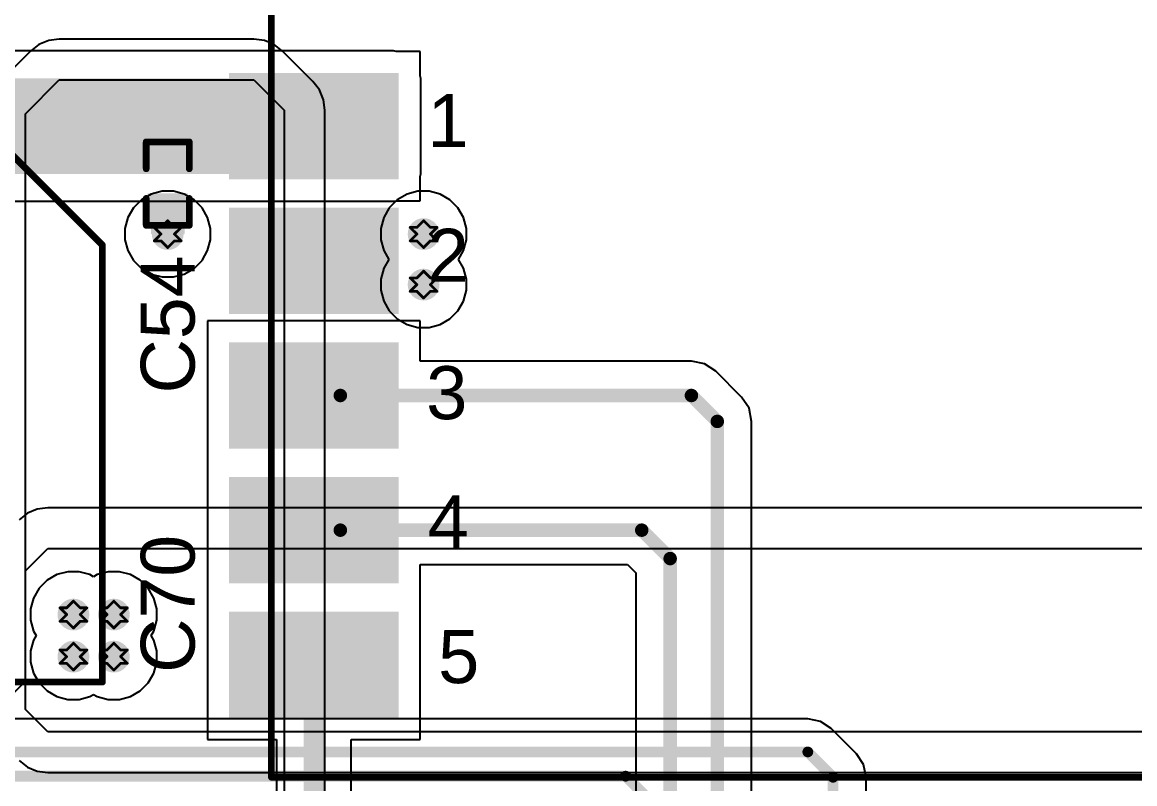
# Model space of a CAD drawing. Header units: inches. Extents: x -3 to 5437, y -3 to 5435.
# Drawn here: x 152.83 to 173.81, y 82.66 to 97.02 of the extents above; entities that cross this region are included whole.
import ezdxf

# ---------------------------------------------------------------- set-up
doc = ezdxf.new("R2010")
doc.units = ezdxf.units.IN
for name, color, linetype in [('Bottom Layer', 5, 'Continuous'), ('Bottom Solder', 6, 'Continuous'), ('Drill Drawing', 1, 'Continuous'), ('GND', 16, 'Continuous'), ('PWR', 76, 'Continuous'), ('Top Layer', 1, 'Continuous'), ('Top Overlay', 2, 'Continuous'), ('Top Paste', 8, 'Continuous'), ('Top Solder', 216, 'Continuous'), ('Via Holes', 16, 'Continuous')]:
    doc.layers.add(name, color=color, linetype=linetype)
doc.styles.add('Arial', font='', dxfattribs={"height": 0.2})
doc.styles.get('Arial').set_extended_font_data('Arial')

# ---------------------------------------------------------------- blocks, each defined once
blk = doc.blocks.new('HC_12_M______SMD_2')
at = {"layer": 'Top Layer'}
for points in [[(-14.873, 6.906), (-11.873, 6.906), (-11.873, 5.106), (-14.873, 5.106)], [(-14.873, 4.366), (-11.873, 4.366), (-11.873, 2.566), (-14.873, 2.566)], [(-14.873, 1.826), (-11.873, 1.826), (-11.873, 0.026), (-14.873, 0.026)], [(-14.873, -0.714), (-11.873, -0.714), (-11.873, -2.514), (-14.873, -2.514)], [(-14.873, -3.254), (-11.873, -3.254), (-11.873, -5.054), (-14.873, -5.054)]]:
    blk.add_hatch(color=1, dxfattribs=at).paths.add_polyline_path(points)
at = {"layer": 'Top Paste'}
for points in [[(-14.873, 6.906), (-11.873, 6.906), (-11.873, 5.106), (-14.873, 5.106)], [(-14.873, 4.366), (-11.873, 4.366), (-11.873, 2.566), (-14.873, 2.566)], [(-14.873, 1.826), (-11.873, 1.826), (-11.873, 0.026), (-14.873, 0.026)], [(-14.873, -0.714), (-11.873, -0.714), (-11.873, -2.514), (-14.873, -2.514)], [(-14.873, -3.254), (-11.873, -3.254), (-11.873, -5.054), (-14.873, -5.054)]]:
    blk.add_hatch(color=8, dxfattribs=at).paths.add_polyline_path(points)
at = {"layer": 'Top Solder'}
for points in [[(-14.975, 7.008), (-11.772, 7.008), (-11.772, 5.005), (-14.975, 5.005)], [(-14.975, 4.468), (-11.772, 4.468), (-11.772, 2.465), (-14.975, 2.465)], [(-14.975, 1.928), (-11.772, 1.928), (-11.772, -0.075), (-14.975, -0.075)], [(-14.975, -0.612), (-11.772, -0.612), (-11.772, -2.615), (-14.975, -2.615)], [(-14.975, -3.152), (-11.772, -3.152), (-11.772, -5.155), (-14.975, -5.155)]]:
    blk.add_hatch(color=216, dxfattribs=at).paths.add_polyline_path(points)
at = {"layer": 'Top Overlay'}
for points in [[(-14.173, -6.274, 0.127, 0.127, 0), (-14.173, 8.126, 0.127, 0.127, 0)], [(-14.173, -6.274, 0.127, 0.127, 0), (13.627, -6.274, 0.127, 0.127, 0)]]:
    blk.add_lwpolyline(points, format="xyseb", dxfattribs=at)
blk.add_lwpolyline([(-14.205, -6.274, 0.0635, 0.0635, 1), (-14.141, -6.274, 0.0635, 0.0635, 1)], format="xyseb", close=True, dxfattribs=at)
blk.add_lwpolyline([(-14.205, -6.274, 0.0635, 0.0635, 1), (-14.141, -6.274, 0.0635, 0.0635, 1)], format="xyseb", close=True, dxfattribs=at)
at = {"layer": 'Top Overlay', "style": 'Arial'}
for s, p in [('1', (-11.23, 5.61)), ('2', (-11.23, 3.07)), ('3', (-11.255, 0.479)), ('4', (-11.23, -1.959)), ('5', (-11.03, -4.499))]:
    blk.add_text(s, height=1, rotation=360, dxfattribs=at).set_placement(p)
blk = doc.blocks.new('UUD1A102MNL1GS_278')
at = {"layer": 'Top Layer'}
for points in [[(-6.235, 1.06), (-2.245, 1.06), (-2.245, -1.06), (-6.235, -1.06)], [(2.245, 1.06), (6.235, 1.06), (6.235, -1.06), (2.245, -1.06)]]:
    blk.add_hatch(color=1, dxfattribs=at).paths.add_polyline_path(points)
at = {"layer": 'Top Paste'}
for points in [[(-6.235, 1.06), (-2.245, 1.06), (-2.245, -1.06), (-6.235, -1.06)], [(2.245, 1.06), (6.235, 1.06), (6.235, -1.06), (2.245, -1.06)]]:
    blk.add_hatch(color=8, dxfattribs=at).paths.add_polyline_path(points)
at = {"layer": 'Top Solder'}
for points in [[(-6.337, 1.162), (-2.143, 1.162), (-2.143, -1.162), (-6.337, -1.162)], [(2.143, 1.162), (6.337, 1.162), (6.337, -1.162), (2.143, -1.162)]]:
    blk.add_hatch(color=216, dxfattribs=at).paths.add_polyline_path(points)
at = {"layer": 'Top Overlay'}
for points in [[(-5.15, 3.09, 0.127, 0.127, 0), (-3.09, 5.15, 0.127, 0.127, 0)], [(5.15, 5.15, 0.127, 0.127, 0), (-3.09, 5.15, 0.127, 0.127, 0)], [(5.15, 1.374, 0.127, 0.127, 0), (5.15, 5.15, 0.127, 0.127, 0)], [(-5.15, 1.374, 0.127, 0.127, 0), (-5.15, 3.09, 0.127, 0.127, 0)], [(-5.747, 1.805, 0.127, 0.127, 0), (-5.747, 2.155, 0.127, 0.127, 0)], [(-5.397, 1.805, 0.127, 0.127, 0), (-6.097, 1.805, 0.127, 0.127, 0)], [(-5.747, 1.505, 0.127, 0.127, 0), (-5.747, 1.805, 0.127, 0.127, 0)], [(-5.15, -3.09, 0.127, 0.127, 0), (-5.15, -1.374, 0.127, 0.127, 0)], [(5.15, -5.15, 0.127, 0.127, 0), (5.15, -1.374, 0.127, 0.127, 0)], [(-3.09, -5.15, 0.127, 0.127, 0), (-5.15, -3.09, 0.127, 0.127, 0)], [(5.15, -5.15, 0.127, 0.127, 0), (-3.09, -5.15, 0.127, 0.127, 0)]]:
    blk.add_lwpolyline(points, format="xyseb", dxfattribs=at)
for points in [[(-3.122, 5.15, 0.0635, 0.0635, 1), (-3.058, 5.15, 0.0635, 0.0635, 1)], [(-3.122, 5.15, 0.0635, 0.0635, 1), (-3.058, 5.15, 0.0635, 0.0635, 1)], [(5.118, 5.15, 0.0635, 0.0635, 1), (5.182, 5.15, 0.0635, 0.0635, 1)], [(5.118, 5.15, 0.0635, 0.0635, 1), (5.182, 5.15, 0.0635, 0.0635, 1)], [(-5.182, 3.09, 0.0635, 0.0635, 1), (-5.118, 3.09, 0.0635, 0.0635, 1)], [(-5.182, 3.09, 0.0635, 0.0635, 1), (-5.118, 3.09, 0.0635, 0.0635, 1)], [(-5.778, 2.155, 0.0635, 0.0635, 1), (-5.715, 2.155, 0.0635, 0.0635, 1)], [(-6.128, 1.805, 0.0635, 0.0635, 1), (-6.065, 1.805, 0.0635, 0.0635, 1)], [(-5.778, 1.805, 0.0635, 0.0635, 1), (-5.715, 1.805, 0.0635, 0.0635, 1)], [(-5.778, 1.805, 0.0635, 0.0635, 1), (-5.715, 1.805, 0.0635, 0.0635, 1)], [(-5.428, 1.805, 0.0635, 0.0635, 1), (-5.365, 1.805, 0.0635, 0.0635, 1)], [(-5.778, 1.505, 0.0635, 0.0635, 1), (-5.715, 1.505, 0.0635, 0.0635, 1)], [(-5.182, 1.374, 0.0635, 0.0635, 1), (-5.118, 1.374, 0.0635, 0.0635, 1)], [(5.118, 1.374, 0.0635, 0.0635, 1), (5.182, 1.374, 0.0635, 0.0635, 1)], [(-5.182, -1.374, 0.0635, 0.0635, 1), (-5.118, -1.374, 0.0635, 0.0635, 1)], [(5.118, -1.374, 0.0635, 0.0635, 1), (5.182, -1.374, 0.0635, 0.0635, 1)], [(-5.182, -3.09, 0.0635, 0.0635, 1), (-5.118, -3.09, 0.0635, 0.0635, 1)], [(-5.182, -3.09, 0.0635, 0.0635, 1), (-5.118, -3.09, 0.0635, 0.0635, 1)], [(-3.122, -5.15, 0.0635, 0.0635, 1), (-3.058, -5.15, 0.0635, 0.0635, 1)], [(-3.122, -5.15, 0.0635, 0.0635, 1), (-3.058, -5.15, 0.0635, 0.0635, 1)], [(5.118, -5.15, 0.0635, 0.0635, 1), (5.182, -5.15, 0.0635, 0.0635, 1)], [(5.118, -5.15, 0.0635, 0.0635, 1), (5.182, -5.15, 0.0635, 0.0635, 1)]]:
    blk.add_lwpolyline(points, format="xyseb", close=True, dxfattribs=at)
blk = doc.blocks.new('C___0402_464')
at = {"layer": 'Top Layer'}
for points in [[(-0.699, -0.318), (-0.699, 0.317), (-0.241, 0.317), (-0.241, -0.318)], [(0.241, -0.318), (0.241, 0.317), (0.699, 0.317), (0.699, -0.318)]]:
    blk.add_hatch(color=1, dxfattribs=at).paths.add_polyline_path(points)
at = {"layer": 'Top Paste'}
for points in [[(-0.699, -0.318), (-0.699, 0.317), (-0.241, 0.317), (-0.241, -0.318)], [(0.241, -0.318), (0.241, 0.317), (0.699, 0.317), (0.699, -0.318)]]:
    blk.add_hatch(color=8, dxfattribs=at).paths.add_polyline_path(points)
at = {"layer": 'Top Solder'}
for points in [[(-0.758, -0.377), (-0.758, 0.377), (-0.181, 0.377), (-0.181, -0.377)], [(0.181, -0.377), (0.181, 0.377), (0.758, 0.377), (0.758, -0.377)]]:
    blk.add_hatch(color=216, dxfattribs=at).paths.add_polyline_path(points)
at = {"layer": 'Top Overlay'}
for points in [[(-0.787, -0.406, 0.127, 0.127, 0), (-0.787, 0.406, 0.127, 0.127, 0)], [(-0.279, 0.406, 0.127, 0.127, 0), (-0.787, 0.406, 0.127, 0.127, 0)], [(0.787, 0.406, 0.127, 0.127, 0), (0.279, 0.406, 0.127, 0.127, 0)], [(0.787, -0.406, 0.127, 0.127, 0), (0.787, 0.406, 0.127, 0.127, 0)], [(-0.279, -0.406, 0.127, 0.127, 0), (-0.787, -0.406, 0.127, 0.127, 0)], [(0.787, -0.406, 0.127, 0.127, 0), (0.279, -0.406, 0.127, 0.127, 0)]]:
    blk.add_lwpolyline(points, format="xyseb", dxfattribs=at)
for points in [[(-0.819, 0.406, 0.0635, 0.0635, 1), (-0.756, 0.406, 0.0635, 0.0635, 1)], [(-0.819, 0.406, 0.0635, 0.0635, 1), (-0.756, 0.406, 0.0635, 0.0635, 1)], [(-0.311, 0.406, 0.0635, 0.0635, 1), (-0.248, 0.406, 0.0635, 0.0635, 1)], [(0.248, 0.406, 0.0635, 0.0635, 1), (0.311, 0.406, 0.0635, 0.0635, 1)], [(0.756, 0.406, 0.0635, 0.0635, 1), (0.819, 0.406, 0.0635, 0.0635, 1)], [(0.756, 0.406, 0.0635, 0.0635, 1), (0.819, 0.406, 0.0635, 0.0635, 1)], [(-0.819, -0.406, 0.0635, 0.0635, 1), (-0.756, -0.406, 0.0635, 0.0635, 1)], [(-0.819, -0.406, 0.0635, 0.0635, 1), (-0.756, -0.406, 0.0635, 0.0635, 1)], [(-0.311, -0.406, 0.0635, 0.0635, 1), (-0.248, -0.406, 0.0635, 0.0635, 1)], [(0.248, -0.406, 0.0635, 0.0635, 1), (0.311, -0.406, 0.0635, 0.0635, 1)], [(0.756, -0.406, 0.0635, 0.0635, 1), (0.819, -0.406, 0.0635, 0.0635, 1)], [(0.756, -0.406, 0.0635, 0.0635, 1), (0.819, -0.406, 0.0635, 0.0635, 1)]]:
    blk.add_lwpolyline(points, format="xyseb", close=True, dxfattribs=at)

msp = doc.modelspace()

# ---------------------------------------------------------------- hatches: boundary and pattern name
at = {"layer": 'Bottom Layer'}
h = msp.add_hatch(color=5, dxfattribs=at)
edge = h.paths.add_edge_path()
edge.add_arc((155.575, 93.028), 0.3, 0, 360)
h = msp.add_hatch(color=5, dxfattribs=at)
edge = h.paths.add_edge_path()
edge.add_arc((160.401, 93.028), 0.3, 0, 360)
h = msp.add_hatch(color=5, dxfattribs=at)
edge = h.paths.add_edge_path()
edge.add_arc((160.401, 92.075), 0.3, 0, 360)
h = msp.add_hatch(color=5, dxfattribs=at)
edge = h.paths.add_edge_path()
edge.add_arc((153.797, 85.852), 0.3, 0, 360)
h = msp.add_hatch(color=5, dxfattribs=at)
edge = h.paths.add_edge_path()
edge.add_arc((154.559, 85.852), 0.3, 0, 360)
h = msp.add_hatch(color=5, dxfattribs=at)
edge = h.paths.add_edge_path()
edge.add_arc((153.797, 85.059), 0.3, 0, 360)
h = msp.add_hatch(color=5, dxfattribs=at)
edge = h.paths.add_edge_path()
edge.add_arc((154.559, 85.059), 0.3, 0, 360)
at = {"layer": 'Bottom Solder'}
h = msp.add_hatch(color=6, dxfattribs=at)
edge = h.paths.add_edge_path()
edge.add_arc((153.797, 85.852), 0.15, 0, 360)
h = msp.add_hatch(color=6, dxfattribs=at)
edge = h.paths.add_edge_path()
edge.add_arc((154.559, 85.852), 0.15, 0, 360)
h = msp.add_hatch(color=6, dxfattribs=at)
edge = h.paths.add_edge_path()
edge.add_arc((153.797, 85.059), 0.15, 0, 360)
h = msp.add_hatch(color=6, dxfattribs=at)
edge = h.paths.add_edge_path()
edge.add_arc((154.559, 85.059), 0.15, 0, 360)
at = {"layer": 'GND'}
h = msp.add_hatch(color=16, dxfattribs=at)
edge = h.paths.add_edge_path()
edge.add_arc((155.575, 93.028), 0.3, 0, 360)
h = msp.add_hatch(color=16, dxfattribs=at)
edge = h.paths.add_edge_path()
edge.add_arc((160.401, 93.028), 0.3, 0, 360)
h = msp.add_hatch(color=16, dxfattribs=at)
edge = h.paths.add_edge_path()
edge.add_arc((160.401, 92.075), 0.3, 0, 360)
h = msp.add_hatch(color=16, dxfattribs=at)
edge = h.paths.add_edge_path()
edge.add_arc((153.797, 85.852), 0.3, 0, 360)
h = msp.add_hatch(color=16, dxfattribs=at)
edge = h.paths.add_edge_path()
edge.add_arc((154.559, 85.852), 0.3, 0, 360)
h = msp.add_hatch(color=16, dxfattribs=at)
edge = h.paths.add_edge_path()
edge.add_arc((153.797, 85.059), 0.3, 0, 360)
h = msp.add_hatch(color=16, dxfattribs=at)
edge = h.paths.add_edge_path()
edge.add_arc((154.559, 85.059), 0.3, 0, 360)
at = {"layer": 'PWR'}
h = msp.add_hatch(color=76, dxfattribs=at)
edge = h.paths.add_edge_path()
edge.add_arc((155.575, 93.028), 0.3, 0, 360)
h = msp.add_hatch(color=76, dxfattribs=at)
edge = h.paths.add_edge_path()
edge.add_arc((160.401, 93.028), 0.3, 0, 360)
h = msp.add_hatch(color=76, dxfattribs=at)
edge = h.paths.add_edge_path()
edge.add_arc((160.401, 92.075), 0.3, 0, 360)
h = msp.add_hatch(color=76, dxfattribs=at)
edge = h.paths.add_edge_path()
edge.add_arc((153.797, 85.852), 0.3, 0, 360)
h = msp.add_hatch(color=76, dxfattribs=at)
edge = h.paths.add_edge_path()
edge.add_arc((154.559, 85.852), 0.3, 0, 360)
h = msp.add_hatch(color=76, dxfattribs=at)
edge = h.paths.add_edge_path()
edge.add_arc((153.797, 85.059), 0.3, 0, 360)
h = msp.add_hatch(color=76, dxfattribs=at)
edge = h.paths.add_edge_path()
edge.add_arc((154.559, 85.059), 0.3, 0, 360)
at = {"layer": 'Top Layer'}
for points in [[(148.133, 94.164), (159.831, 94.164), (159.831, 95.965), (148.133, 95.965)], [(155.257, 93.028), (155.893, 93.028), (155.893, 93.739), (155.257, 93.739)]]:
    msp.add_hatch(color=1, dxfattribs=at).paths.add_polyline_path(points)
h = msp.add_hatch(color=1, dxfattribs=at)
edge = h.paths.add_edge_path()
edge.add_arc((155.575, 93.028), 0.3, 0, 360)
h = msp.add_hatch(color=1, dxfattribs=at)
edge = h.paths.add_edge_path()
edge.add_arc((160.401, 93.028), 0.3, 0, 360)
h = msp.add_hatch(color=1, dxfattribs=at)
edge = h.paths.add_edge_path()
edge.add_arc((160.401, 92.075), 0.3, 0, 360)
h = msp.add_hatch(color=1, dxfattribs=at)
edge = h.paths.add_edge_path()
edge.add_arc((153.797, 85.852), 0.3, 0, 360)
h = msp.add_hatch(color=1, dxfattribs=at)
edge = h.paths.add_edge_path()
edge.add_arc((154.559, 85.852), 0.3, 0, 360)
h = msp.add_hatch(color=1, dxfattribs=at)
edge = h.paths.add_edge_path()
edge.add_arc((153.797, 85.059), 0.3, 0, 360)
h = msp.add_hatch(color=1, dxfattribs=at)
edge = h.paths.add_edge_path()
edge.add_arc((154.559, 85.059), 0.3, 0, 360)
at = {"layer": 'Top Solder'}
h = msp.add_hatch(color=216, dxfattribs=at)
edge = h.paths.add_edge_path()
edge.add_arc((153.797, 85.852), 0.15, 0, 360)
h = msp.add_hatch(color=216, dxfattribs=at)
edge = h.paths.add_edge_path()
edge.add_arc((154.559, 85.852), 0.15, 0, 360)
h = msp.add_hatch(color=216, dxfattribs=at)
edge = h.paths.add_edge_path()
edge.add_arc((153.797, 85.059), 0.15, 0, 360)
h = msp.add_hatch(color=216, dxfattribs=at)
edge = h.paths.add_edge_path()
edge.add_arc((154.559, 85.059), 0.15, 0, 360)
at = {"layer": 'Via Holes'}
h = msp.add_hatch(color=7, dxfattribs=at)
edge = h.paths.add_edge_path()
edge.add_arc((155.575, 93.028), 0.15, 0, 360)
h = msp.add_hatch(color=7, dxfattribs=at)
edge = h.paths.add_edge_path()
edge.add_arc((160.401, 93.028), 0.15, 0, 360)
h = msp.add_hatch(color=7, dxfattribs=at)
edge = h.paths.add_edge_path()
edge.add_arc((160.401, 92.075), 0.15, 0, 360)
h = msp.add_hatch(color=7, dxfattribs=at)
edge = h.paths.add_edge_path()
edge.add_arc((153.797, 85.852), 0.15, 0, 360)
h = msp.add_hatch(color=7, dxfattribs=at)
edge = h.paths.add_edge_path()
edge.add_arc((154.559, 85.852), 0.15, 0, 360)
h = msp.add_hatch(color=7, dxfattribs=at)
edge = h.paths.add_edge_path()
edge.add_arc((153.797, 85.059), 0.15, 0, 360)
h = msp.add_hatch(color=7, dxfattribs=at)
edge = h.paths.add_edge_path()
edge.add_arc((154.559, 85.059), 0.15, 0, 360)

# ---------------------------------------------------------------- linework, layer by layer
at = {"layer": 'Bottom Layer'}
for p, q in [((152.93, 87.762), (152.771, 87.64)), ((153.115, 87.839), (152.93, 87.762)), ((153.314, 87.865), (153.115, 87.839)), ((193.674, 87.865), (153.314, 87.865)), ((152.892, 86.674), (153.314, 87.097)), ((153.314, 87.097), (198.272, 87.097)), ((152.892, 84.064), (152.892, 86.674)), ((153.314, 83.642), (152.892, 84.064)), ((192.278, 83.642), (153.314, 83.642)), ((152.771, 83.099), (152.93, 82.977)), ((152.93, 82.977), (153.115, 82.9)), ((153.115, 82.9), (153.314, 82.874)), ((153.314, 82.874), (188.034, 82.874))]:
    msp.add_line(p, q, dxfattribs=at)
at = {"layer": 'Drill Drawing'}
for points in [[(155.321, 93.154, 0.0508, 0.0508, 0), (155.448, 93.028, 0.0508, 0.0508, 0)], [(155.321, 93.154, 0.0508, 0.0508, 0), (155.448, 93.154, 0.0508, 0.0508, 0)], [(155.448, 93.154, 0.0508, 0.0508, 0), (155.575, 93.281, 0.0508, 0.0508, 0)], [(155.575, 93.281, 0.0508, 0.0508, 0), (155.702, 93.154, 0.0508, 0.0508, 0)], [(155.702, 93.154, 0.0508, 0.0508, 0), (155.829, 93.154, 0.0508, 0.0508, 0)], [(155.702, 93.028, 0.0508, 0.0508, 0), (155.829, 93.154, 0.0508, 0.0508, 0)], [(160.147, 93.154, 0.0508, 0.0508, 0), (160.274, 93.028, 0.0508, 0.0508, 0)], [(160.147, 93.154, 0.0508, 0.0508, 0), (160.274, 93.154, 0.0508, 0.0508, 0)], [(160.274, 93.154, 0.0508, 0.0508, 0), (160.401, 93.281, 0.0508, 0.0508, 0)], [(160.401, 93.281, 0.0508, 0.0508, 0), (160.528, 93.154, 0.0508, 0.0508, 0)], [(160.528, 93.154, 0.0508, 0.0508, 0), (160.655, 93.154, 0.0508, 0.0508, 0)], [(160.528, 93.028, 0.0508, 0.0508, 0), (160.655, 93.154, 0.0508, 0.0508, 0)], [(155.321, 92.9, 0.0508, 0.0508, 0), (155.448, 93.028, 0.0508, 0.0508, 0)], [(155.702, 93.028, 0.0508, 0.0508, 0), (155.829, 92.9, 0.0508, 0.0508, 0)], [(160.147, 92.9, 0.0508, 0.0508, 0), (160.274, 93.028, 0.0508, 0.0508, 0)], [(160.528, 93.028, 0.0508, 0.0508, 0), (160.655, 92.9, 0.0508, 0.0508, 0)], [(155.321, 92.9, 0.0508, 0.0508, 0), (155.448, 92.9, 0.0508, 0.0508, 0)], [(155.448, 92.9, 0.0508, 0.0508, 0), (155.575, 92.773, 0.0508, 0.0508, 0)], [(155.575, 92.773, 0.0508, 0.0508, 0), (155.702, 92.9, 0.0508, 0.0508, 0)], [(155.702, 92.9, 0.0508, 0.0508, 0), (155.829, 92.9, 0.0508, 0.0508, 0)], [(160.147, 92.9, 0.0508, 0.0508, 0), (160.274, 92.9, 0.0508, 0.0508, 0)], [(160.274, 92.9, 0.0508, 0.0508, 0), (160.401, 92.773, 0.0508, 0.0508, 0)], [(160.401, 92.773, 0.0508, 0.0508, 0), (160.528, 92.9, 0.0508, 0.0508, 0)], [(160.528, 92.9, 0.0508, 0.0508, 0), (160.655, 92.9, 0.0508, 0.0508, 0)], [(160.274, 92.202, 0.0508, 0.0508, 0), (160.401, 92.329, 0.0508, 0.0508, 0)], [(160.401, 92.329, 0.0508, 0.0508, 0), (160.528, 92.202, 0.0508, 0.0508, 0)], [(160.147, 92.202, 0.0508, 0.0508, 0), (160.274, 92.075, 0.0508, 0.0508, 0)], [(160.147, 92.202, 0.0508, 0.0508, 0), (160.274, 92.202, 0.0508, 0.0508, 0)], [(160.528, 92.202, 0.0508, 0.0508, 0), (160.655, 92.202, 0.0508, 0.0508, 0)], [(160.528, 92.075, 0.0508, 0.0508, 0), (160.655, 92.202, 0.0508, 0.0508, 0)], [(160.147, 91.948, 0.0508, 0.0508, 0), (160.274, 92.075, 0.0508, 0.0508, 0)], [(160.147, 91.948, 0.0508, 0.0508, 0), (160.274, 91.948, 0.0508, 0.0508, 0)], [(160.274, 91.948, 0.0508, 0.0508, 0), (160.401, 91.821, 0.0508, 0.0508, 0)], [(160.401, 91.821, 0.0508, 0.0508, 0), (160.528, 91.948, 0.0508, 0.0508, 0)], [(160.528, 92.075, 0.0508, 0.0508, 0), (160.655, 91.948, 0.0508, 0.0508, 0)], [(160.528, 91.948, 0.0508, 0.0508, 0), (160.655, 91.948, 0.0508, 0.0508, 0)], [(153.67, 85.979, 0.0508, 0.0508, 0), (153.797, 86.106, 0.0508, 0.0508, 0)], [(153.797, 86.106, 0.0508, 0.0508, 0), (153.924, 85.979, 0.0508, 0.0508, 0)], [(154.432, 85.979, 0.0508, 0.0508, 0), (154.559, 86.106, 0.0508, 0.0508, 0)], [(154.559, 86.106, 0.0508, 0.0508, 0), (154.686, 85.979, 0.0508, 0.0508, 0)], [(153.543, 85.979, 0.0508, 0.0508, 0), (153.67, 85.852, 0.0508, 0.0508, 0)], [(153.543, 85.979, 0.0508, 0.0508, 0), (153.67, 85.979, 0.0508, 0.0508, 0)], [(153.543, 85.725, 0.0508, 0.0508, 0), (153.67, 85.852, 0.0508, 0.0508, 0)], [(153.924, 85.979, 0.0508, 0.0508, 0), (154.051, 85.979, 0.0508, 0.0508, 0)], [(153.924, 85.852, 0.0508, 0.0508, 0), (154.051, 85.979, 0.0508, 0.0508, 0)], [(153.924, 85.852, 0.0508, 0.0508, 0), (154.051, 85.725, 0.0508, 0.0508, 0)], [(154.305, 85.979, 0.0508, 0.0508, 0), (154.432, 85.852, 0.0508, 0.0508, 0)], [(154.305, 85.979, 0.0508, 0.0508, 0), (154.432, 85.979, 0.0508, 0.0508, 0)], [(154.305, 85.725, 0.0508, 0.0508, 0), (154.432, 85.852, 0.0508, 0.0508, 0)], [(154.686, 85.979, 0.0508, 0.0508, 0), (154.813, 85.979, 0.0508, 0.0508, 0)], [(154.686, 85.852, 0.0508, 0.0508, 0), (154.813, 85.979, 0.0508, 0.0508, 0)], [(154.686, 85.852, 0.0508, 0.0508, 0), (154.813, 85.725, 0.0508, 0.0508, 0)], [(153.543, 85.725, 0.0508, 0.0508, 0), (153.67, 85.725, 0.0508, 0.0508, 0)], [(153.67, 85.725, 0.0508, 0.0508, 0), (153.797, 85.598, 0.0508, 0.0508, 0)], [(153.797, 85.598, 0.0508, 0.0508, 0), (153.924, 85.725, 0.0508, 0.0508, 0)], [(153.924, 85.725, 0.0508, 0.0508, 0), (154.051, 85.725, 0.0508, 0.0508, 0)], [(154.305, 85.725, 0.0508, 0.0508, 0), (154.432, 85.725, 0.0508, 0.0508, 0)], [(154.432, 85.725, 0.0508, 0.0508, 0), (154.559, 85.598, 0.0508, 0.0508, 0)], [(154.559, 85.598, 0.0508, 0.0508, 0), (154.686, 85.725, 0.0508, 0.0508, 0)], [(154.686, 85.725, 0.0508, 0.0508, 0), (154.813, 85.725, 0.0508, 0.0508, 0)], [(153.543, 85.186, 0.0508, 0.0508, 0), (153.67, 85.059, 0.0508, 0.0508, 0)], [(153.543, 85.186, 0.0508, 0.0508, 0), (153.67, 85.186, 0.0508, 0.0508, 0)], [(153.67, 85.186, 0.0508, 0.0508, 0), (153.797, 85.313, 0.0508, 0.0508, 0)], [(153.797, 85.313, 0.0508, 0.0508, 0), (153.924, 85.186, 0.0508, 0.0508, 0)], [(153.924, 85.186, 0.0508, 0.0508, 0), (154.051, 85.186, 0.0508, 0.0508, 0)], [(153.924, 85.059, 0.0508, 0.0508, 0), (154.051, 85.186, 0.0508, 0.0508, 0)], [(154.305, 85.186, 0.0508, 0.0508, 0), (154.432, 85.059, 0.0508, 0.0508, 0)], [(154.305, 85.186, 0.0508, 0.0508, 0), (154.432, 85.186, 0.0508, 0.0508, 0)], [(154.432, 85.186, 0.0508, 0.0508, 0), (154.559, 85.313, 0.0508, 0.0508, 0)], [(154.559, 85.313, 0.0508, 0.0508, 0), (154.686, 85.186, 0.0508, 0.0508, 0)], [(154.686, 85.186, 0.0508, 0.0508, 0), (154.813, 85.186, 0.0508, 0.0508, 0)], [(154.686, 85.059, 0.0508, 0.0508, 0), (154.813, 85.186, 0.0508, 0.0508, 0)], [(153.543, 84.932, 0.0508, 0.0508, 0), (153.67, 85.059, 0.0508, 0.0508, 0)], [(153.924, 85.059, 0.0508, 0.0508, 0), (154.051, 84.932, 0.0508, 0.0508, 0)], [(154.305, 84.932, 0.0508, 0.0508, 0), (154.432, 85.059, 0.0508, 0.0508, 0)], [(154.686, 85.059, 0.0508, 0.0508, 0), (154.813, 84.932, 0.0508, 0.0508, 0)], [(153.543, 84.932, 0.0508, 0.0508, 0), (153.67, 84.932, 0.0508, 0.0508, 0)], [(153.67, 84.932, 0.0508, 0.0508, 0), (153.797, 84.805, 0.0508, 0.0508, 0)], [(153.797, 84.805, 0.0508, 0.0508, 0), (153.924, 84.932, 0.0508, 0.0508, 0)], [(153.924, 84.932, 0.0508, 0.0508, 0), (154.051, 84.932, 0.0508, 0.0508, 0)], [(154.305, 84.932, 0.0508, 0.0508, 0), (154.432, 84.932, 0.0508, 0.0508, 0)], [(154.432, 84.932, 0.0508, 0.0508, 0), (154.559, 84.805, 0.0508, 0.0508, 0)], [(154.559, 84.805, 0.0508, 0.0508, 0), (154.686, 84.932, 0.0508, 0.0508, 0)], [(154.686, 84.932, 0.0508, 0.0508, 0), (154.813, 84.932, 0.0508, 0.0508, 0)]]:
    msp.add_lwpolyline(points, format="xyseb", dxfattribs=at)
for points in [[(155.308, 93.154, 0.0254, 0.0254, 1), (155.334, 93.154, 0.0254, 0.0254, 1)], [(155.308, 93.154, 0.0254, 0.0254, 1), (155.334, 93.154, 0.0254, 0.0254, 1)], [(155.435, 93.154, 0.0254, 0.0254, 1), (155.461, 93.154, 0.0254, 0.0254, 1)], [(155.435, 93.154, 0.0254, 0.0254, 1), (155.461, 93.154, 0.0254, 0.0254, 1)], [(155.562, 93.281, 0.0254, 0.0254, 1), (155.588, 93.281, 0.0254, 0.0254, 1)], [(155.562, 93.281, 0.0254, 0.0254, 1), (155.588, 93.281, 0.0254, 0.0254, 1)], [(155.689, 93.154, 0.0254, 0.0254, 1), (155.715, 93.154, 0.0254, 0.0254, 1)], [(155.689, 93.154, 0.0254, 0.0254, 1), (155.715, 93.154, 0.0254, 0.0254, 1)], [(155.816, 93.154, 0.0254, 0.0254, 1), (155.842, 93.154, 0.0254, 0.0254, 1)], [(155.816, 93.154, 0.0254, 0.0254, 1), (155.842, 93.154, 0.0254, 0.0254, 1)], [(160.134, 93.154, 0.0254, 0.0254, 1), (160.16, 93.154, 0.0254, 0.0254, 1)], [(160.134, 93.154, 0.0254, 0.0254, 1), (160.16, 93.154, 0.0254, 0.0254, 1)], [(160.261, 93.154, 0.0254, 0.0254, 1), (160.287, 93.154, 0.0254, 0.0254, 1)], [(160.261, 93.154, 0.0254, 0.0254, 1), (160.287, 93.154, 0.0254, 0.0254, 1)], [(160.388, 93.281, 0.0254, 0.0254, 1), (160.414, 93.281, 0.0254, 0.0254, 1)], [(160.388, 93.281, 0.0254, 0.0254, 1), (160.414, 93.281, 0.0254, 0.0254, 1)], [(160.515, 93.154, 0.0254, 0.0254, 1), (160.541, 93.154, 0.0254, 0.0254, 1)], [(160.515, 93.154, 0.0254, 0.0254, 1), (160.541, 93.154, 0.0254, 0.0254, 1)], [(160.642, 93.154, 0.0254, 0.0254, 1), (160.668, 93.154, 0.0254, 0.0254, 1)], [(160.642, 93.154, 0.0254, 0.0254, 1), (160.668, 93.154, 0.0254, 0.0254, 1)], [(155.435, 93.028, 0.0254, 0.0254, 1), (155.461, 93.028, 0.0254, 0.0254, 1)], [(155.435, 93.028, 0.0254, 0.0254, 1), (155.461, 93.028, 0.0254, 0.0254, 1)], [(155.689, 93.028, 0.0254, 0.0254, 1), (155.715, 93.028, 0.0254, 0.0254, 1)], [(155.689, 93.028, 0.0254, 0.0254, 1), (155.715, 93.028, 0.0254, 0.0254, 1)], [(160.261, 93.028, 0.0254, 0.0254, 1), (160.287, 93.028, 0.0254, 0.0254, 1)], [(160.261, 93.028, 0.0254, 0.0254, 1), (160.287, 93.028, 0.0254, 0.0254, 1)], [(160.515, 93.028, 0.0254, 0.0254, 1), (160.541, 93.028, 0.0254, 0.0254, 1)], [(160.515, 93.028, 0.0254, 0.0254, 1), (160.541, 93.028, 0.0254, 0.0254, 1)], [(155.308, 92.9, 0.0254, 0.0254, 1), (155.334, 92.9, 0.0254, 0.0254, 1)], [(155.308, 92.9, 0.0254, 0.0254, 1), (155.334, 92.9, 0.0254, 0.0254, 1)], [(155.435, 92.9, 0.0254, 0.0254, 1), (155.461, 92.9, 0.0254, 0.0254, 1)], [(155.435, 92.9, 0.0254, 0.0254, 1), (155.461, 92.9, 0.0254, 0.0254, 1)], [(155.562, 92.773, 0.0254, 0.0254, 1), (155.588, 92.773, 0.0254, 0.0254, 1)], [(155.562, 92.773, 0.0254, 0.0254, 1), (155.588, 92.773, 0.0254, 0.0254, 1)], [(155.689, 92.9, 0.0254, 0.0254, 1), (155.715, 92.9, 0.0254, 0.0254, 1)], [(155.689, 92.9, 0.0254, 0.0254, 1), (155.715, 92.9, 0.0254, 0.0254, 1)], [(155.816, 92.9, 0.0254, 0.0254, 1), (155.842, 92.9, 0.0254, 0.0254, 1)], [(155.816, 92.9, 0.0254, 0.0254, 1), (155.842, 92.9, 0.0254, 0.0254, 1)], [(160.134, 92.9, 0.0254, 0.0254, 1), (160.16, 92.9, 0.0254, 0.0254, 1)], [(160.134, 92.9, 0.0254, 0.0254, 1), (160.16, 92.9, 0.0254, 0.0254, 1)], [(160.261, 92.9, 0.0254, 0.0254, 1), (160.287, 92.9, 0.0254, 0.0254, 1)], [(160.261, 92.9, 0.0254, 0.0254, 1), (160.287, 92.9, 0.0254, 0.0254, 1)], [(160.388, 92.773, 0.0254, 0.0254, 1), (160.414, 92.773, 0.0254, 0.0254, 1)], [(160.388, 92.773, 0.0254, 0.0254, 1), (160.414, 92.773, 0.0254, 0.0254, 1)], [(160.515, 92.9, 0.0254, 0.0254, 1), (160.541, 92.9, 0.0254, 0.0254, 1)], [(160.515, 92.9, 0.0254, 0.0254, 1), (160.541, 92.9, 0.0254, 0.0254, 1)], [(160.642, 92.9, 0.0254, 0.0254, 1), (160.668, 92.9, 0.0254, 0.0254, 1)], [(160.642, 92.9, 0.0254, 0.0254, 1), (160.668, 92.9, 0.0254, 0.0254, 1)], [(160.388, 92.329, 0.0254, 0.0254, 1), (160.414, 92.329, 0.0254, 0.0254, 1)], [(160.388, 92.329, 0.0254, 0.0254, 1), (160.414, 92.329, 0.0254, 0.0254, 1)], [(160.134, 92.202, 0.0254, 0.0254, 1), (160.16, 92.202, 0.0254, 0.0254, 1)], [(160.134, 92.202, 0.0254, 0.0254, 1), (160.16, 92.202, 0.0254, 0.0254, 1)], [(160.261, 92.202, 0.0254, 0.0254, 1), (160.287, 92.202, 0.0254, 0.0254, 1)], [(160.261, 92.202, 0.0254, 0.0254, 1), (160.287, 92.202, 0.0254, 0.0254, 1)], [(160.515, 92.202, 0.0254, 0.0254, 1), (160.541, 92.202, 0.0254, 0.0254, 1)], [(160.515, 92.202, 0.0254, 0.0254, 1), (160.541, 92.202, 0.0254, 0.0254, 1)], [(160.642, 92.202, 0.0254, 0.0254, 1), (160.668, 92.202, 0.0254, 0.0254, 1)], [(160.642, 92.202, 0.0254, 0.0254, 1), (160.668, 92.202, 0.0254, 0.0254, 1)], [(160.134, 91.948, 0.0254, 0.0254, 1), (160.16, 91.948, 0.0254, 0.0254, 1)], [(160.134, 91.948, 0.0254, 0.0254, 1), (160.16, 91.948, 0.0254, 0.0254, 1)], [(160.261, 92.075, 0.0254, 0.0254, 1), (160.287, 92.075, 0.0254, 0.0254, 1)], [(160.261, 92.075, 0.0254, 0.0254, 1), (160.287, 92.075, 0.0254, 0.0254, 1)], [(160.261, 91.948, 0.0254, 0.0254, 1), (160.287, 91.948, 0.0254, 0.0254, 1)], [(160.261, 91.948, 0.0254, 0.0254, 1), (160.287, 91.948, 0.0254, 0.0254, 1)], [(160.515, 92.075, 0.0254, 0.0254, 1), (160.541, 92.075, 0.0254, 0.0254, 1)], [(160.515, 92.075, 0.0254, 0.0254, 1), (160.541, 92.075, 0.0254, 0.0254, 1)], [(160.515, 91.948, 0.0254, 0.0254, 1), (160.541, 91.948, 0.0254, 0.0254, 1)], [(160.515, 91.948, 0.0254, 0.0254, 1), (160.541, 91.948, 0.0254, 0.0254, 1)], [(160.642, 91.948, 0.0254, 0.0254, 1), (160.668, 91.948, 0.0254, 0.0254, 1)], [(160.642, 91.948, 0.0254, 0.0254, 1), (160.668, 91.948, 0.0254, 0.0254, 1)], [(160.388, 91.821, 0.0254, 0.0254, 1), (160.414, 91.821, 0.0254, 0.0254, 1)], [(160.388, 91.821, 0.0254, 0.0254, 1), (160.414, 91.821, 0.0254, 0.0254, 1)], [(153.784, 86.106, 0.0254, 0.0254, 1), (153.81, 86.106, 0.0254, 0.0254, 1)], [(153.784, 86.106, 0.0254, 0.0254, 1), (153.81, 86.106, 0.0254, 0.0254, 1)], [(154.546, 86.106, 0.0254, 0.0254, 1), (154.572, 86.106, 0.0254, 0.0254, 1)], [(154.546, 86.106, 0.0254, 0.0254, 1), (154.572, 86.106, 0.0254, 0.0254, 1)], [(153.53, 85.979, 0.0254, 0.0254, 1), (153.556, 85.979, 0.0254, 0.0254, 1)], [(153.53, 85.979, 0.0254, 0.0254, 1), (153.556, 85.979, 0.0254, 0.0254, 1)], [(153.657, 85.979, 0.0254, 0.0254, 1), (153.683, 85.979, 0.0254, 0.0254, 1)], [(153.657, 85.979, 0.0254, 0.0254, 1), (153.683, 85.979, 0.0254, 0.0254, 1)], [(153.657, 85.852, 0.0254, 0.0254, 1), (153.683, 85.852, 0.0254, 0.0254, 1)], [(153.657, 85.852, 0.0254, 0.0254, 1), (153.683, 85.852, 0.0254, 0.0254, 1)], [(153.911, 85.979, 0.0254, 0.0254, 1), (153.937, 85.979, 0.0254, 0.0254, 1)], [(153.911, 85.979, 0.0254, 0.0254, 1), (153.937, 85.979, 0.0254, 0.0254, 1)], [(153.911, 85.852, 0.0254, 0.0254, 1), (153.937, 85.852, 0.0254, 0.0254, 1)], [(153.911, 85.852, 0.0254, 0.0254, 1), (153.937, 85.852, 0.0254, 0.0254, 1)], [(154.038, 85.979, 0.0254, 0.0254, 1), (154.064, 85.979, 0.0254, 0.0254, 1)], [(154.038, 85.979, 0.0254, 0.0254, 1), (154.064, 85.979, 0.0254, 0.0254, 1)], [(154.292, 85.979, 0.0254, 0.0254, 1), (154.318, 85.979, 0.0254, 0.0254, 1)], [(154.292, 85.979, 0.0254, 0.0254, 1), (154.318, 85.979, 0.0254, 0.0254, 1)], [(154.419, 85.979, 0.0254, 0.0254, 1), (154.445, 85.979, 0.0254, 0.0254, 1)], [(154.419, 85.979, 0.0254, 0.0254, 1), (154.445, 85.979, 0.0254, 0.0254, 1)], [(154.419, 85.852, 0.0254, 0.0254, 1), (154.445, 85.852, 0.0254, 0.0254, 1)], [(154.419, 85.852, 0.0254, 0.0254, 1), (154.445, 85.852, 0.0254, 0.0254, 1)], [(154.673, 85.979, 0.0254, 0.0254, 1), (154.699, 85.979, 0.0254, 0.0254, 1)], [(154.673, 85.979, 0.0254, 0.0254, 1), (154.699, 85.979, 0.0254, 0.0254, 1)], [(154.673, 85.852, 0.0254, 0.0254, 1), (154.699, 85.852, 0.0254, 0.0254, 1)], [(154.673, 85.852, 0.0254, 0.0254, 1), (154.699, 85.852, 0.0254, 0.0254, 1)], [(154.8, 85.979, 0.0254, 0.0254, 1), (154.826, 85.979, 0.0254, 0.0254, 1)], [(154.8, 85.979, 0.0254, 0.0254, 1), (154.826, 85.979, 0.0254, 0.0254, 1)], [(153.53, 85.725, 0.0254, 0.0254, 1), (153.556, 85.725, 0.0254, 0.0254, 1)], [(153.53, 85.725, 0.0254, 0.0254, 1), (153.556, 85.725, 0.0254, 0.0254, 1)], [(153.657, 85.725, 0.0254, 0.0254, 1), (153.683, 85.725, 0.0254, 0.0254, 1)], [(153.657, 85.725, 0.0254, 0.0254, 1), (153.683, 85.725, 0.0254, 0.0254, 1)], [(153.784, 85.598, 0.0254, 0.0254, 1), (153.81, 85.598, 0.0254, 0.0254, 1)], [(153.784, 85.598, 0.0254, 0.0254, 1), (153.81, 85.598, 0.0254, 0.0254, 1)], [(153.911, 85.725, 0.0254, 0.0254, 1), (153.937, 85.725, 0.0254, 0.0254, 1)], [(153.911, 85.725, 0.0254, 0.0254, 1), (153.937, 85.725, 0.0254, 0.0254, 1)], [(154.038, 85.725, 0.0254, 0.0254, 1), (154.064, 85.725, 0.0254, 0.0254, 1)], [(154.038, 85.725, 0.0254, 0.0254, 1), (154.064, 85.725, 0.0254, 0.0254, 1)], [(154.292, 85.725, 0.0254, 0.0254, 1), (154.318, 85.725, 0.0254, 0.0254, 1)], [(154.292, 85.725, 0.0254, 0.0254, 1), (154.318, 85.725, 0.0254, 0.0254, 1)], [(154.419, 85.725, 0.0254, 0.0254, 1), (154.445, 85.725, 0.0254, 0.0254, 1)], [(154.419, 85.725, 0.0254, 0.0254, 1), (154.445, 85.725, 0.0254, 0.0254, 1)], [(154.546, 85.598, 0.0254, 0.0254, 1), (154.572, 85.598, 0.0254, 0.0254, 1)], [(154.546, 85.598, 0.0254, 0.0254, 1), (154.572, 85.598, 0.0254, 0.0254, 1)], [(154.673, 85.725, 0.0254, 0.0254, 1), (154.699, 85.725, 0.0254, 0.0254, 1)], [(154.673, 85.725, 0.0254, 0.0254, 1), (154.699, 85.725, 0.0254, 0.0254, 1)], [(154.8, 85.725, 0.0254, 0.0254, 1), (154.826, 85.725, 0.0254, 0.0254, 1)], [(154.8, 85.725, 0.0254, 0.0254, 1), (154.826, 85.725, 0.0254, 0.0254, 1)], [(153.53, 85.186, 0.0254, 0.0254, 1), (153.556, 85.186, 0.0254, 0.0254, 1)], [(153.53, 85.186, 0.0254, 0.0254, 1), (153.556, 85.186, 0.0254, 0.0254, 1)], [(153.657, 85.186, 0.0254, 0.0254, 1), (153.683, 85.186, 0.0254, 0.0254, 1)], [(153.657, 85.186, 0.0254, 0.0254, 1), (153.683, 85.186, 0.0254, 0.0254, 1)], [(153.784, 85.313, 0.0254, 0.0254, 1), (153.81, 85.313, 0.0254, 0.0254, 1)], [(153.784, 85.313, 0.0254, 0.0254, 1), (153.81, 85.313, 0.0254, 0.0254, 1)], [(153.911, 85.186, 0.0254, 0.0254, 1), (153.937, 85.186, 0.0254, 0.0254, 1)], [(153.911, 85.186, 0.0254, 0.0254, 1), (153.937, 85.186, 0.0254, 0.0254, 1)], [(154.038, 85.186, 0.0254, 0.0254, 1), (154.064, 85.186, 0.0254, 0.0254, 1)], [(154.038, 85.186, 0.0254, 0.0254, 1), (154.064, 85.186, 0.0254, 0.0254, 1)], [(154.292, 85.186, 0.0254, 0.0254, 1), (154.318, 85.186, 0.0254, 0.0254, 1)], [(154.292, 85.186, 0.0254, 0.0254, 1), (154.318, 85.186, 0.0254, 0.0254, 1)], [(154.419, 85.186, 0.0254, 0.0254, 1), (154.445, 85.186, 0.0254, 0.0254, 1)], [(154.419, 85.186, 0.0254, 0.0254, 1), (154.445, 85.186, 0.0254, 0.0254, 1)], [(154.546, 85.313, 0.0254, 0.0254, 1), (154.572, 85.313, 0.0254, 0.0254, 1)], [(154.546, 85.313, 0.0254, 0.0254, 1), (154.572, 85.313, 0.0254, 0.0254, 1)], [(154.673, 85.186, 0.0254, 0.0254, 1), (154.699, 85.186, 0.0254, 0.0254, 1)], [(154.673, 85.186, 0.0254, 0.0254, 1), (154.699, 85.186, 0.0254, 0.0254, 1)], [(154.8, 85.186, 0.0254, 0.0254, 1), (154.826, 85.186, 0.0254, 0.0254, 1)], [(154.8, 85.186, 0.0254, 0.0254, 1), (154.826, 85.186, 0.0254, 0.0254, 1)], [(153.657, 85.059, 0.0254, 0.0254, 1), (153.683, 85.059, 0.0254, 0.0254, 1)], [(153.657, 85.059, 0.0254, 0.0254, 1), (153.683, 85.059, 0.0254, 0.0254, 1)], [(153.911, 85.059, 0.0254, 0.0254, 1), (153.937, 85.059, 0.0254, 0.0254, 1)], [(153.911, 85.059, 0.0254, 0.0254, 1), (153.937, 85.059, 0.0254, 0.0254, 1)], [(154.419, 85.059, 0.0254, 0.0254, 1), (154.445, 85.059, 0.0254, 0.0254, 1)], [(154.419, 85.059, 0.0254, 0.0254, 1), (154.445, 85.059, 0.0254, 0.0254, 1)], [(154.673, 85.059, 0.0254, 0.0254, 1), (154.699, 85.059, 0.0254, 0.0254, 1)], [(154.673, 85.059, 0.0254, 0.0254, 1), (154.699, 85.059, 0.0254, 0.0254, 1)], [(153.53, 84.932, 0.0254, 0.0254, 1), (153.556, 84.932, 0.0254, 0.0254, 1)], [(153.53, 84.932, 0.0254, 0.0254, 1), (153.556, 84.932, 0.0254, 0.0254, 1)], [(153.657, 84.932, 0.0254, 0.0254, 1), (153.683, 84.932, 0.0254, 0.0254, 1)], [(153.657, 84.932, 0.0254, 0.0254, 1), (153.683, 84.932, 0.0254, 0.0254, 1)], [(153.784, 84.805, 0.0254, 0.0254, 1), (153.81, 84.805, 0.0254, 0.0254, 1)], [(153.784, 84.805, 0.0254, 0.0254, 1), (153.81, 84.805, 0.0254, 0.0254, 1)], [(153.911, 84.932, 0.0254, 0.0254, 1), (153.937, 84.932, 0.0254, 0.0254, 1)], [(153.911, 84.932, 0.0254, 0.0254, 1), (153.937, 84.932, 0.0254, 0.0254, 1)], [(154.038, 84.932, 0.0254, 0.0254, 1), (154.064, 84.932, 0.0254, 0.0254, 1)], [(154.038, 84.932, 0.0254, 0.0254, 1), (154.064, 84.932, 0.0254, 0.0254, 1)], [(154.292, 84.932, 0.0254, 0.0254, 1), (154.318, 84.932, 0.0254, 0.0254, 1)], [(154.292, 84.932, 0.0254, 0.0254, 1), (154.318, 84.932, 0.0254, 0.0254, 1)], [(154.419, 84.932, 0.0254, 0.0254, 1), (154.445, 84.932, 0.0254, 0.0254, 1)], [(154.419, 84.932, 0.0254, 0.0254, 1), (154.445, 84.932, 0.0254, 0.0254, 1)], [(154.546, 84.805, 0.0254, 0.0254, 1), (154.572, 84.805, 0.0254, 0.0254, 1)], [(154.546, 84.805, 0.0254, 0.0254, 1), (154.572, 84.805, 0.0254, 0.0254, 1)], [(154.673, 84.932, 0.0254, 0.0254, 1), (154.699, 84.932, 0.0254, 0.0254, 1)], [(154.673, 84.932, 0.0254, 0.0254, 1), (154.699, 84.932, 0.0254, 0.0254, 1)], [(154.8, 84.932, 0.0254, 0.0254, 1), (154.826, 84.932, 0.0254, 0.0254, 1)], [(154.8, 84.932, 0.0254, 0.0254, 1), (154.826, 84.932, 0.0254, 0.0254, 1)]]:
    msp.add_lwpolyline(points, format="xyseb", close=True, dxfattribs=at)
at = {"layer": 'GND'}
for p, q in [((153.691, 86.66), (153.485, 86.605)), ((153.903, 86.66), (153.691, 86.66)), ((154.109, 86.605), (153.903, 86.66)), ((154.453, 86.66), (154.247, 86.605)), ((154.665, 86.66), (154.453, 86.66)), ((154.871, 86.605), (154.665, 86.66)), ((153.301, 86.499), (153.15, 86.348)), ((153.485, 86.605), (153.301, 86.499)), ((154.178, 86.565), (154.109, 86.605)), ((154.247, 86.605), (154.178, 86.565)), ((155.055, 86.499), (154.871, 86.605)), ((155.206, 86.348), (155.055, 86.499)), ((153.15, 86.348), (153.044, 86.164)), ((155.312, 86.164), (155.206, 86.348)), ((153.044, 86.164), (152.989, 85.958)), ((155.367, 85.958), (155.312, 86.164)), ((152.989, 85.958), (152.989, 85.746)), ((155.367, 85.746), (155.367, 85.958)), ((152.989, 85.746), (153.044, 85.54)), ((155.312, 85.54), (155.367, 85.746)), ((153.044, 85.54), (153.093, 85.456)), ((153.093, 85.456), (153.044, 85.371)), ((155.263, 85.456), (155.312, 85.54)), ((155.312, 85.371), (155.263, 85.456)), ((153.044, 85.371), (152.989, 85.166)), ((155.367, 85.166), (155.312, 85.371)), ((152.989, 85.166), (152.989, 84.953)), ((155.367, 84.953), (155.367, 85.166)), ((152.989, 84.953), (153.044, 84.748)), ((155.312, 84.748), (155.367, 84.953)), ((153.044, 84.748), (153.15, 84.563)), ((153.15, 84.563), (153.301, 84.413)), ((155.055, 84.413), (155.206, 84.563)), ((155.206, 84.563), (155.312, 84.748)), ((153.301, 84.413), (153.485, 84.306)), ((154.109, 84.306), (154.178, 84.346)), ((154.178, 84.346), (154.247, 84.306)), ((154.871, 84.306), (155.055, 84.413)), ((153.485, 84.306), (153.691, 84.251)), ((153.691, 84.251), (153.903, 84.251)), ((153.903, 84.251), (154.109, 84.306)), ((154.247, 84.306), (154.453, 84.251)), ((154.453, 84.251), (154.665, 84.251)), ((154.665, 84.251), (154.871, 84.306)), ((167.646, 83.883), (122.365, 83.883)), ((167.884, 83.835), (167.646, 83.883)), ((168.086, 83.701), (167.884, 83.835)), ((168.563, 83.224), (168.086, 83.701)), ((168.698, 83.022), (168.563, 83.224)), ((168.745, 82.784), (168.698, 83.022)), ((168.745, 75.032), (168.745, 82.784))]:
    msp.add_line(p, q, dxfattribs=at)
for points in [[(112.079, 83.261, 0.203, 0.203, 0), (167.646, 83.261, 0.203, 0.203, 0)], [(167.646, 83.261, 0.203, 0.203, 0), (168.123, 82.784, 0.203, 0.203, 0)], [(111.393, 82.804, 0.203, 0.203, 0), (164.211, 82.804, 0.203, 0.203, 0)], [(164.211, 82.804, 0.203, 0.203, 0), (164.973, 82.042, 0.203, 0.203, 0)], [(168.123, 75.032, 0.203, 0.203, 0), (168.123, 82.784, 0.203, 0.203, 0)]]:
    msp.add_lwpolyline(points, format="xyseb", dxfattribs=at)
for points in [[(167.596, 83.261, 0.102, 0.102, 1), (167.697, 83.261, 0.102, 0.102, 1)], [(167.596, 83.261, 0.102, 0.102, 1), (167.697, 83.261, 0.102, 0.102, 1)], [(164.16, 82.804, 0.102, 0.102, 1), (164.262, 82.804, 0.102, 0.102, 1)], [(164.16, 82.804, 0.102, 0.102, 1), (164.262, 82.804, 0.102, 0.102, 1)], [(168.072, 82.784, 0.102, 0.102, 1), (168.174, 82.784, 0.102, 0.102, 1)], [(168.072, 82.784, 0.102, 0.102, 1), (168.174, 82.784, 0.102, 0.102, 1)]]:
    msp.add_lwpolyline(points, format="xyseb", close=True, dxfattribs=at)
at = {"layer": 'PWR'}
for p, q in [((153.145, 96.601), (152.986, 96.479)), ((153.331, 96.678), (153.145, 96.601)), ((153.53, 96.704), (153.331, 96.678)), ((157.199, 96.704), (153.53, 96.704)), ((157.398, 96.678), (157.199, 96.704)), ((157.583, 96.601), (157.398, 96.678)), ((157.742, 96.479), (157.583, 96.601)), ((152.986, 96.479), (152.349, 95.842)), ((152.986, 96.479), (152.986, 96.479)), ((158.314, 95.908), (157.742, 96.479)), ((152.892, 95.299), (153.53, 95.936)), ((153.53, 95.936), (157.199, 95.936)), ((157.199, 95.936), (157.771, 95.364)), ((158.436, 95.748), (158.314, 95.908)), ((158.513, 95.563), (158.436, 95.748)), ((158.539, 95.364), (158.513, 95.563)), ((152.892, 84.597), (152.892, 95.299)), ((157.771, 95.364), (157.771, 78.718)), ((158.539, 78.718), (158.539, 95.364)), ((158.539, 95.364), (158.539, 95.364)), ((155.469, 93.835), (155.263, 93.78)), ((155.681, 93.835), (155.469, 93.835)), ((155.887, 93.78), (155.681, 93.835)), ((160.295, 93.835), (160.089, 93.78)), ((160.507, 93.835), (160.295, 93.835)), ((160.713, 93.78), (160.507, 93.835)), ((155.079, 93.674), (154.928, 93.524)), ((155.263, 93.78), (155.079, 93.674)), ((156.071, 93.674), (155.887, 93.78)), ((156.222, 93.524), (156.071, 93.674)), ((159.905, 93.674), (159.754, 93.524)), ((160.089, 93.78), (159.905, 93.674)), ((160.897, 93.674), (160.713, 93.78)), ((161.048, 93.524), (160.897, 93.674)), ((154.928, 93.524), (154.822, 93.339)), ((156.328, 93.339), (156.222, 93.524)), ((159.754, 93.524), (159.648, 93.339)), ((161.154, 93.339), (161.048, 93.524)), ((154.822, 93.339), (154.767, 93.134)), ((156.383, 93.134), (156.328, 93.339)), ((159.648, 93.339), (159.593, 93.134)), ((161.209, 93.134), (161.154, 93.339)), ((154.767, 93.134), (154.767, 92.921)), ((156.383, 92.921), (156.383, 93.134)), ((159.593, 93.134), (159.593, 92.921)), ((161.209, 92.921), (161.209, 93.134)), ((154.767, 92.921), (154.822, 92.716)), ((156.328, 92.716), (156.383, 92.921)), ((159.593, 92.921), (159.648, 92.716)), ((161.154, 92.716), (161.209, 92.921)), ((154.822, 92.716), (154.928, 92.531)), ((154.928, 92.531), (155.079, 92.381)), ((156.071, 92.381), (156.222, 92.531)), ((156.222, 92.531), (156.328, 92.716)), ((159.648, 92.716), (159.743, 92.551)), ((159.743, 92.551), (159.648, 92.387)), ((161.059, 92.551), (161.154, 92.716)), ((161.154, 92.387), (161.059, 92.551)), ((155.079, 92.381), (155.263, 92.275)), ((155.887, 92.275), (156.071, 92.381)), ((159.648, 92.387), (159.593, 92.181)), ((161.209, 92.181), (161.154, 92.387)), ((155.263, 92.275), (155.469, 92.22)), ((155.469, 92.22), (155.681, 92.22)), ((155.681, 92.22), (155.887, 92.275)), ((159.593, 92.181), (159.593, 91.969)), ((161.209, 91.969), (161.209, 92.181)), ((159.593, 91.969), (159.648, 91.763)), ((161.154, 91.763), (161.209, 91.969)), ((159.648, 91.763), (159.754, 91.579)), ((161.048, 91.579), (161.154, 91.763)), ((159.754, 91.579), (159.905, 91.428)), ((160.897, 91.428), (161.048, 91.579)), ((159.905, 91.428), (160.089, 91.322)), ((160.089, 91.322), (160.295, 91.267)), ((160.295, 91.267), (160.507, 91.267)), ((160.507, 91.267), (160.713, 91.322)), ((160.713, 91.322), (160.897, 91.428)), ((151.861, 83.566), (152.892, 84.597))]:
    msp.add_line(p, q, dxfattribs=at)
at = {"layer": 'Top Layer'}
for p, q in [((159.831, 96.483), (144.009, 96.483)), ((159.886, 96.472), (159.831, 96.483)), ((160.339, 96.472), (159.886, 96.472)), ((160.339, 96.015), (160.339, 96.472)), ((160.349, 95.965), (160.339, 96.015)), ((160.349, 94.164), (160.349, 95.965)), ((160.339, 94.114), (160.349, 94.164)), ((160.339, 93.656), (160.339, 94.114)), ((150.771, 93.646), (159.831, 93.646)), ((159.831, 93.646), (159.881, 93.656)), ((159.881, 93.656), (160.339, 93.656)), ((160.339, 91.392), (156.323, 91.392)), ((156.323, 91.392), (156.323, 88.576)), ((160.339, 90.632), (160.339, 91.392)), ((165.451, 90.632), (160.339, 90.632)), ((165.699, 90.583), (165.451, 90.632)), ((165.909, 90.442), (165.699, 90.583)), ((166.398, 89.953), (165.909, 90.442)), ((166.538, 89.743), (166.398, 89.953)), ((166.587, 89.495), (166.538, 89.743)), ((166.587, 77.274), (166.587, 89.495)), ((156.323, 88.576), (156.323, 86.036)), ((153.691, 86.66), (153.485, 86.605)), ((153.903, 86.66), (153.691, 86.66)), ((154.109, 86.605), (153.903, 86.66)), ((154.453, 86.66), (154.247, 86.605)), ((154.665, 86.66), (154.453, 86.66)), ((154.871, 86.605), (154.665, 86.66)), ((160.339, 86.036), (160.339, 86.797)), ((160.339, 86.797), (164.246, 86.797)), ((164.246, 86.797), (164.404, 86.64)), ((153.301, 86.499), (153.15, 86.348)), ((153.485, 86.605), (153.301, 86.499)), ((154.178, 86.565), (154.109, 86.605)), ((154.247, 86.605), (154.178, 86.565)), ((155.055, 86.499), (154.871, 86.605)), ((155.206, 86.348), (155.055, 86.499)), ((164.404, 86.64), (164.404, 81.028)), ((153.15, 86.348), (153.044, 86.164)), ((155.312, 86.164), (155.206, 86.348)), ((153.044, 86.164), (152.989, 85.958)), ((155.367, 85.958), (155.312, 86.164)), ((156.323, 86.036), (156.323, 83.496)), ((160.339, 83.496), (160.339, 86.036)), ((152.989, 85.958), (152.989, 85.746)), ((155.367, 85.746), (155.367, 85.958)), ((152.989, 85.746), (153.044, 85.54)), ((155.312, 85.54), (155.367, 85.746)), ((153.044, 85.54), (153.093, 85.456)), ((153.093, 85.456), (153.044, 85.371)), ((155.263, 85.456), (155.312, 85.54)), ((155.312, 85.371), (155.263, 85.456)), ((153.044, 85.371), (152.989, 85.166)), ((155.367, 85.166), (155.312, 85.371)), ((152.989, 85.166), (152.989, 84.953)), ((155.367, 84.953), (155.367, 85.166)), ((152.989, 84.953), (153.044, 84.748)), ((155.312, 84.748), (155.367, 84.953)), ((153.044, 84.748), (153.15, 84.563)), ((153.15, 84.563), (153.301, 84.413)), ((155.055, 84.413), (155.206, 84.563)), ((155.206, 84.563), (155.312, 84.748)), ((153.301, 84.413), (153.485, 84.306)), ((154.109, 84.306), (154.178, 84.346)), ((154.178, 84.346), (154.247, 84.306)), ((154.871, 84.306), (155.055, 84.413)), ((153.485, 84.306), (153.691, 84.251)), ((153.691, 84.251), (153.903, 84.251)), ((153.903, 84.251), (154.109, 84.306)), ((154.247, 84.306), (154.453, 84.251)), ((154.453, 84.251), (154.665, 84.251)), ((154.665, 84.251), (154.871, 84.306)), ((156.323, 83.496), (157.626, 83.496)), ((157.626, 83.496), (157.626, 70.361)), ((159.035, 70.652), (159.035, 83.496)), ((159.035, 83.496), (160.339, 83.496))]:
    msp.add_line(p, q, dxfattribs=at)
for points in [[(158.831, 89.984, 0.254, 0.254, 0), (165.451, 89.984, 0.254, 0.254, 0)], [(165.451, 89.984, 0.254, 0.254, 0), (165.94, 89.495, 0.254, 0.254, 0)], [(165.94, 75.758, 0.254, 0.254, 0), (165.94, 89.495, 0.254, 0.254, 0)], [(158.831, 87.444, 0.254, 0.254, 0), (164.514, 87.444, 0.254, 0.254, 0)], [(164.514, 87.444, 0.254, 0.254, 0), (165.051, 86.908, 0.254, 0.254, 0)], [(165.051, 80.76, 0.254, 0.254, 0), (165.051, 86.908, 0.254, 0.254, 0)], [(158.331, 84.404, 0.381, 0.381, 0), (158.831, 84.904, 0.381, 0.381, 0)], [(158.331, 70.361, 0.381, 0.381, 0), (158.331, 84.404, 0.381, 0.381, 0)]]:
    msp.add_lwpolyline(points, format="xyseb", dxfattribs=at)
for points in [[(158.767, 89.984, 0.127, 0.127, 1), (158.894, 89.984, 0.127, 0.127, 1)], [(165.388, 89.984, 0.127, 0.127, 1), (165.515, 89.984, 0.127, 0.127, 1)], [(165.388, 89.984, 0.127, 0.127, 1), (165.515, 89.984, 0.127, 0.127, 1)], [(165.876, 89.495, 0.127, 0.127, 1), (166.003, 89.495, 0.127, 0.127, 1)], [(165.876, 89.495, 0.127, 0.127, 1), (166.003, 89.495, 0.127, 0.127, 1)], [(158.767, 87.444, 0.127, 0.127, 1), (158.894, 87.444, 0.127, 0.127, 1)], [(164.451, 87.444, 0.127, 0.127, 1), (164.578, 87.444, 0.127, 0.127, 1)], [(164.451, 87.444, 0.127, 0.127, 1), (164.578, 87.444, 0.127, 0.127, 1)], [(164.987, 86.908, 0.127, 0.127, 1), (165.114, 86.908, 0.127, 0.127, 1)], [(164.987, 86.908, 0.127, 0.127, 1), (165.114, 86.908, 0.127, 0.127, 1)], [(158.736, 84.904, 0.191, 0.191, 1), (158.926, 84.904, 0.191, 0.191, 1)], [(158.236, 84.404, 0.191, 0.191, 1), (158.426, 84.404, 0.191, 0.191, 1)], [(158.236, 84.404, 0.191, 0.191, 1), (158.426, 84.404, 0.191, 0.191, 1)]]:
    msp.add_lwpolyline(points, format="xyseb", close=True, dxfattribs=at)

# ---------------------------------------------------------------- block references
msp.add_blockref('HC_12_M______SMD_2', (171.704, 89.058))
at = {"rotation": 270}
for name, p in [('UUD1A102MNL1GS_278', (149.193, 89.73)), ('C___0402_464', (155.575, 93.98))]:
    msp.add_blockref(name, p, dxfattribs=at)

# ---------------------------------------------------------------- texts
at = {"layer": 'Top Overlay', "style": 'Arial'}
for s, p in [('C54', (156.083, 90.022)), ('C70', (156.083, 84.752))]:
    msp.add_text(s, height=1.016, rotation=90, dxfattribs=at).set_placement(p)

doc.saveas('drawing.dxf')
